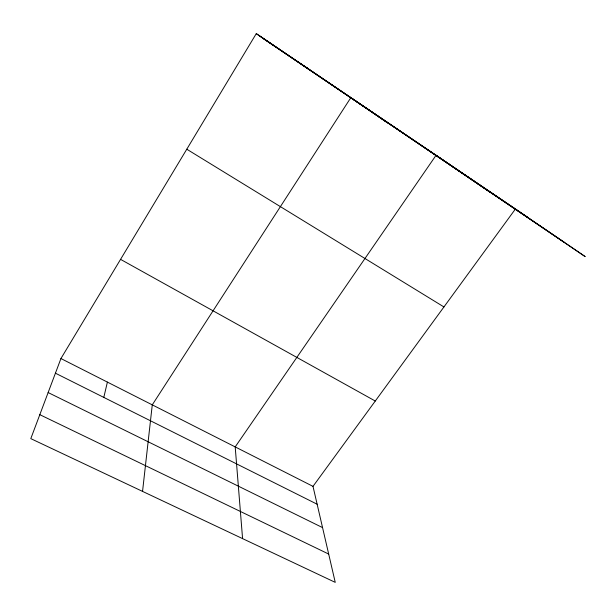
<?xml version="1.0" encoding="UTF-8"?>
<svg xmlns="http://www.w3.org/2000/svg" width="616" height="616" viewBox="0 0 616 616"><rect width="100%" height="100%" fill="white"/><g stroke="black" fill="none" stroke-linecap="round" stroke-linejoin="round"><path stroke-width="0.92" d="M142.55 491.383L152.275 404.858L350.851 97.636L387.433 122.838M103.804 397.412L107.392 382.105M60.938 358.543L30.8 438.63L335.243 582.366L312.997 486.363L515.43 208.986L585.2 256.61L256.271 33.634L60.938 358.543L312.997 486.363M39.817 414.676L328.69 554.061M48.14 392.554L322.553 527.604M55.425 373.188L317.132 504.211M120.567 259.367L375.275 401.031M186.787 149.218L443.943 306.945M256.271 33.634L515.43 208.986M258.874 35.482L528.182 217.687M262.347 37.946L564.318 242.358M490.621 192.639L436.059 155.286L235.196 446.908L242.581 538.615M304.473 66.251L309.155 69.5"/></g></svg>
